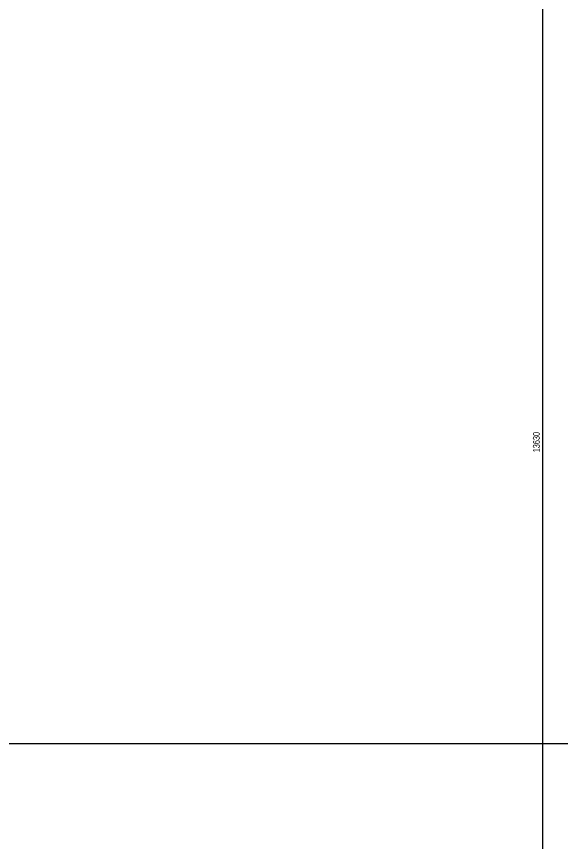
# Model space of a CAD drawing. Header units: millimetres. Extents: x 46521 to 256645, y -45352 to 20466.
# Drawn here: x 63114 to 71050, y -17473 to -5439 of the extents above; entities that cross this region are included whole.
import ezdxf

# ---------------------------------------------------------------- set-up
doc = ezdxf.new("R2010")
doc.units = ezdxf.units.MM
doc.layers.add('A-ANNO-DIMS', color=211, linetype='Continuous', lineweight=9)
doc.layers.add('A-ANNO-DIMS-50', color=211, linetype='Continuous', lineweight=9)
doc.styles.add('Arial_2', font='arial.ttf', dxfattribs={"width": 0.7, "height": 100})
doc.dimstyles.new('Vnitřní_-_průhledné', dxfattribs={"dimscale": 304.8, "dimtxt": 102.02594, "dimasz": 0.213255, "dimexe": 0.164042, "dimexo": 0.0625, "dimgap": 0.032808, "dimtad": 1, "dimdec": 0, "dimrnd": 5, "dimzin": 0, "dimdsep": 46, "dimtxsty": 'Arial_2', "dimblk1": 'OBLIQUE', "dimblk2": 'OBLIQUE', "dimsah": 1, "dimcen": 0.09, "dimdle": 0.164042, "dimazin": 0, "dimtfac": 1, "dimtdec": 4, "dimtix": 1, "dimtmove": 0, "dimatfit": 3, "dimfxl": 0.492126, "dimfxlon": 1, "dimtvp": 1, "dimtolj": 1, "dimtzin": 0, "dimarcsym": 2})

# ---------------------------------------------------------------- blocks, each defined once
blk = doc.blocks.new('DIMBLOCK34-STŘECHA DEMOLICE B')
at = {"layer": 'A-ANNO-DIMS-50'}
for p, q in [((53491, -16044), (53491, -15994)), ((71465, -16044), (71465, -15994)), ((53441, -16044), (71465, -16044)), ((53491, -16044), (53491, -16194)), ((71465, -16044), (71465, -16194))]:
    blk.add_line(p, q, dxfattribs=at)
at = {"layer": 'A-ANNO-DIMS-50', "lineweight": 18}
for p, q in [((53491, -16044), (53459, -16076)), ((53491, -16044), (53524, -16011)), ((71465, -16044), (71433, -16076)), ((71465, -16044), (71498, -16011))]:
    blk.add_line(p, q, dxfattribs=at)
at = {"layer": 'A-ANNO-DIMS-50', "color": 0, "insert": (62345, -15904), "char_height": 100, "width": 320.2, "attachment_point": 1, "line_spacing_factor": 0.941778, "style": 'Arial_2'}
blk.add_mtext('17975', dxfattribs=at)
blk = doc.blocks.new('_Oblique')
at = {"color": 0, "linetype": 'ByBlock', "lineweight": -2}
blk.add_line((-0.5, -0.5), (0.5, 0.5), dxfattribs=at)
blk = doc.blocks.new('DIMBLOCK38-STŘECHA DEMOLICE B')
at = {"layer": 'A-ANNO-DIMS-50'}
for p, q in [((70787, -4797), (70787, -18528)), ((70787, -4847), (70737, -4847)), ((70787, -4847), (70937, -4847)), ((70787, -18478), (70737, -18478)), ((70787, -18478), (70937, -18478))]:
    blk.add_line(p, q, dxfattribs=at)
at = {"layer": 'A-ANNO-DIMS-50', "lineweight": 18}
for p, q in [((70787, -4847), (70755, -4814)), ((70787, -4847), (70820, -4879)), ((70787, -18478), (70755, -18446)), ((70787, -18478), (70820, -18511))]:
    blk.add_line(p, q, dxfattribs=at)
at = {"layer": 'A-ANNO-DIMS-50', "color": 0, "insert": (70647, -11796), "char_height": 100, "width": 320.2, "attachment_point": 1, "rotation": 90, "line_spacing_factor": 0.941778, "style": 'Arial_2'}
blk.add_mtext('13630', dxfattribs=at)

msp = doc.modelspace()

# ---------------------------------------------------------------- dimensions: what is measured, and where the dimension line sits
at = {"layer": 'A-ANNO-DIMS'}
dim = msp.add_linear_dim(base=(70787.2, -18478.2), p1=(70937.2, -4846.6), p2=(70937.2, -18478.2), angle=90, dimstyle='Vnitřní_-_průhledné', override={"dimpost": '<>', "dimfxl": 13631.526784}, dxfattribs=at)
dim.commit()
dim.dimension.update_dxf_attribs({"geometry": 'DIMBLOCK38-STŘECHA DEMOLICE B', "text_midpoint": (70726.1, -11662.4)})
dim = msp.add_linear_dim(base=(71465.3, -16043.8), p1=(53491.4, -16193.8), p2=(71465.3, -16193.8), dimstyle='Vnitřní_-_průhledné', override={"dimpost": '<>', "dimfxl": 17973.929046}, dxfattribs=at)
dim.commit()
dim.dimension.update_dxf_attribs({"geometry": 'DIMBLOCK34-STŘECHA DEMOLICE B', "text_midpoint": (62478.3, -15982.8)})

doc.saveas('drawing.dxf')
